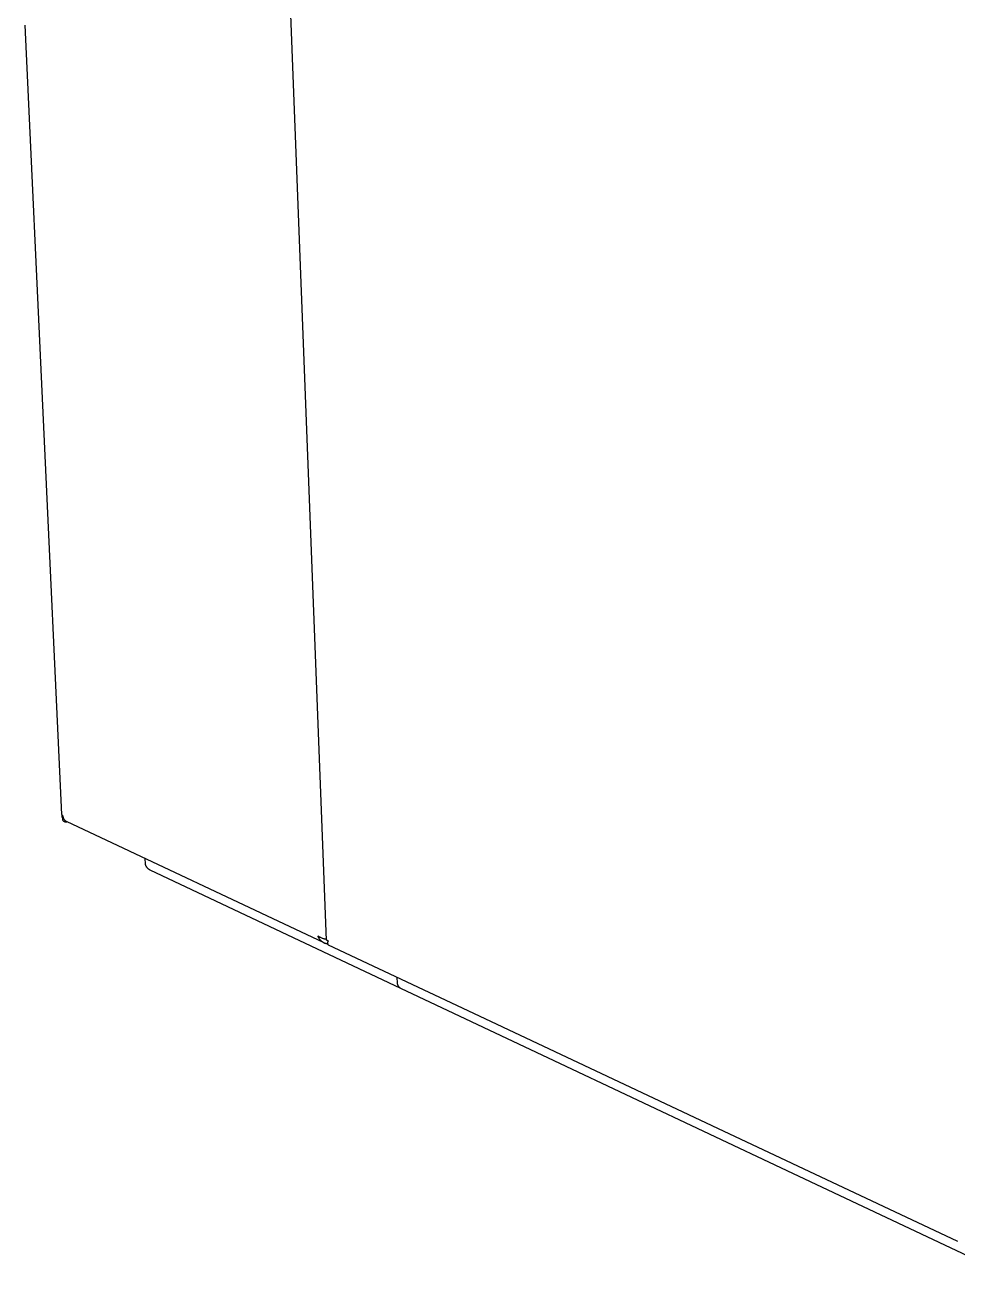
# Model space of a CAD drawing. Header units: millimetres. Extents: x -1421 to 3505, y -683 to 2759.
# Drawn here: x -457 to -174.7, y 70.9 to 452.8 of the extents above; entities that cross this region are included whole.
import ezdxf

# ---------------------------------------------------------------- set-up
doc = ezdxf.new("R2010")
doc.units = ezdxf.units.MM
doc.header["$MEASUREMENT"] = 0
doc.layers.add('Utwórz2D linie widoczne', color=7, linetype='Continuous', true_color=0x000000)

msp = doc.modelspace()

# ---------------------------------------------------------------- linework, layer by layer
at = {"layer": 'Utwórz2D linie widoczne'}
for p, q in [((-375.28, 421.94), (-390.22, 809.15)), ((-446, 213.9), (-457.04, 452.76)), ((-365.78, 175.82), (-375.28, 421.94)), ((-446, 213.9), (-446, 213.88)), ((-446, 213.88), (-445.99, 213.86)), ((-445.99, 213.86), (-445.98, 213.84)), ((-445.98, 213.84), (-445.98, 213.82)), ((-445.98, 213.82), (-445.97, 213.8)), ((-445.97, 213.8), (-445.96, 213.77)), ((-445.96, 213.77), (-445.95, 213.75)), ((-445.95, 213.75), (-445.94, 213.73)), ((-445.94, 213.73), (-445.93, 213.71)), ((-445.94, 213.72), (-445.91, 213.01)), ((-445.93, 213.71), (-445.92, 213.69)), ((-445.92, 213.69), (-445.9, 213.68)), ((-445.91, 213.01), (-445.49, 213)), ((-445.9, 213.68), (-445.89, 213.66)), ((-445.89, 213.66), (-445.88, 213.64)), ((-445.88, 213.64), (-445.86, 213.62)), ((-445.86, 213.62), (-445.85, 213.6)), ((-445.85, 213.6), (-445.83, 213.59)), ((-445.83, 213.59), (-445.82, 213.57)), ((-445.82, 213.57), (-445.8, 213.56)), ((-445.8, 213.56), (-445.78, 213.54)), ((-445.78, 213.54), (-445.76, 213.53)), ((-445.76, 213.53), (-445.75, 213.51)), ((-445.75, 213.51), (-445.73, 213.5)), ((-445.73, 213.5), (-445.71, 213.49)), ((-445.71, 213.49), (-445.69, 213.48)), ((-445.69, 213.48), (-445.67, 213.47)), ((-445.67, 213.47), (-445.65, 213.46)), ((-445.65, 213.46), (-445.63, 213.45)), ((-445.61, 212.06), (-445.65, 213)), ((-445.63, 213.45), (-445.61, 213.44)), ((-445.61, 213.44), (-445.59, 213.43)), ((-445.61, 212.06), (-445.59, 212.03)), ((-445.59, 213.43), (-445.57, 213.42)), ((-445.59, 212.03), (-445.56, 212)), ((-445.57, 213.42), (-445.55, 213.41)), ((-445.56, 212), (-445.54, 211.97)), ((-445.54, 213.35), (-445.55, 213.41)), ((-445.54, 213.28), (-445.54, 213.35)), ((-445.54, 213.22), (-445.54, 213.28)), ((-445.53, 213.15), (-445.54, 213.22)), ((-445.54, 211.97), (-445.51, 211.95)), ((-445.52, 213.09), (-445.53, 213.15)), ((-445.51, 213.02), (-445.52, 213.09)), ((-445.5, 212.96), (-445.51, 213.02)), ((-445.51, 211.95), (-445.48, 211.92)), ((-445.48, 212.9), (-445.5, 212.96)), ((-445.46, 212.83), (-445.48, 212.9)), ((-445.48, 211.92), (-445.45, 211.89)), ((-445.44, 212.77), (-445.46, 212.83)), ((-445.45, 211.89), (-445.43, 211.87)), ((-445.42, 212.71), (-445.44, 212.77)), ((-445.43, 211.87), (-445.4, 211.85)), ((-445.39, 212.65), (-445.42, 212.71)), ((-445.4, 211.85), (-445.36, 211.82)), ((-445.37, 212.59), (-445.39, 212.65)), ((-445.34, 212.53), (-445.37, 212.59)), ((-445.36, 211.82), (-445.33, 211.8)), ((-445.31, 212.47), (-445.34, 212.53)), ((-445.33, 211.8), (-445.3, 211.78)), ((-445.28, 212.41), (-445.31, 212.47)), ((-445.3, 211.78), (-445.27, 211.76)), ((-445.24, 212.36), (-445.28, 212.41)), ((-445.27, 211.76), (-445.23, 211.74)), ((-445.21, 212.3), (-445.24, 212.36)), ((-445.23, 211.74), (-445.2, 211.73)), ((-445.17, 212.25), (-445.21, 212.3)), ((-445.2, 211.73), (-445.16, 211.71)), ((-445.13, 212.2), (-445.17, 212.25)), ((-445.16, 211.71), (-445.13, 211.7)), ((-445.09, 212.15), (-445.13, 212.2)), ((-445.13, 211.7), (-445.09, 211.68)), ((-445.04, 212.1), (-445.09, 212.15)), ((-445.09, 211.68), (-445.06, 211.67)), ((-445.06, 211.67), (-445.02, 211.66)), ((-445, 212.05), (-445.04, 212.1)), ((-445.02, 211.66), (-444.98, 211.65)), ((-444.95, 212), (-445, 212.05)), ((-444.98, 211.65), (-444.94, 211.64)), ((-444.9, 211.96), (-444.95, 212)), ((-444.94, 211.64), (-444.91, 211.63)), ((-444.91, 211.63), (-444.87, 211.63)), ((-444.85, 211.92), (-444.9, 211.96)), ((-444.87, 211.63), (-444.83, 211.62)), ((-444.8, 211.88), (-444.85, 211.92)), ((-444.83, 211.62), (-444.79, 211.62)), ((-444.75, 211.84), (-444.8, 211.88)), ((-444.79, 211.62), (-444.75, 211.62)), ((-444.7, 211.8), (-444.75, 211.84)), ((-444.75, 211.62), (-444.72, 211.62)), ((-444.72, 211.62), (-444.68, 211.62)), ((-444.64, 211.76), (-444.7, 211.8)), ((-444.68, 211.62), (-444.64, 211.62)), ((-444.59, 211.73), (-444.64, 211.76)), ((-444.64, 211.62), (-444.6, 211.63)), ((-444.6, 211.63), (-444.56, 211.63)), ((-444.53, 211.7), (-444.59, 211.73)), ((-444.56, 211.63), (-444.52, 211.64)), ((-366.54, 174.97), (-444.53, 211.7)), ((-444.52, 211.64), (-444.49, 211.65)), ((-444.49, 211.65), (-444.41, 211.64)), ((-420.78, 200.51), (-420.71, 198.97)), ((-420.71, 198.97), (-420.69, 198.95)), ((-420.67, 198.86), (-420.69, 198.95)), ((-420.65, 198.78), (-420.67, 198.86)), ((-420.62, 198.69), (-420.65, 198.78)), ((-420.6, 198.6), (-420.62, 198.69)), ((-420.57, 198.51), (-420.6, 198.6)), ((-420.53, 198.43), (-420.57, 198.51)), ((-420.5, 198.34), (-420.53, 198.43)), ((-420.46, 198.26), (-420.5, 198.34)), ((-420.42, 198.18), (-420.46, 198.26)), ((-420.37, 198.1), (-420.42, 198.18)), ((-420.33, 198.02), (-420.37, 198.1)), ((-420.28, 197.95), (-420.33, 198.02)), ((-420.23, 197.87), (-420.28, 197.95)), ((-420.17, 197.8), (-420.23, 197.87)), ((-420.11, 197.73), (-420.17, 197.8)), ((-420.05, 197.66), (-420.11, 197.73)), ((-419.99, 197.59), (-420.05, 197.66)), ((-419.93, 197.53), (-419.99, 197.59)), ((-419.86, 197.46), (-419.93, 197.53)), ((-419.79, 197.4), (-419.86, 197.46)), ((-419.72, 197.35), (-419.79, 197.4)), ((-419.65, 197.29), (-419.72, 197.35)), ((-419.57, 197.24), (-419.65, 197.29)), ((-419.5, 197.19), (-419.57, 197.24)), ((-419.42, 197.14), (-419.5, 197.19)), ((-419.34, 197.09), (-419.42, 197.14)), ((-419.26, 197.05), (-419.34, 197.09)), ((-343.36, 161.22), (-419.26, 197.05)), ((-368.39, 177.01), (-368.44, 177.14)), ((-368.44, 177.14), (-368.29, 177.03)), ((-368.34, 176.88), (-368.39, 177.01)), ((-368.28, 176.75), (-368.34, 176.88)), ((-368.29, 177.03), (-368.14, 176.94)), ((-368.21, 176.63), (-368.28, 176.75)), ((-368.15, 176.51), (-368.21, 176.63)), ((-368.08, 176.39), (-368.15, 176.51)), ((-368.14, 176.94), (-367.99, 176.85)), ((-368, 176.27), (-368.08, 176.39)), ((-367.92, 176.16), (-368, 176.27)), ((-367.99, 176.85), (-367.83, 176.76)), ((-367.84, 176.05), (-367.92, 176.16)), ((-367.76, 175.95), (-367.84, 176.05)), ((-367.83, 176.76), (-367.67, 176.68)), ((-367.68, 175.85), (-367.76, 175.95)), ((-367.59, 175.75), (-367.68, 175.85)), ((-367.67, 176.68), (-367.51, 176.6)), ((-367.51, 175.66), (-367.59, 175.75)), ((-367.51, 176.6), (-367.35, 176.53)), ((-367.42, 175.58), (-367.51, 175.66)), ((-367.35, 176.53), (-367.18, 176.47)), ((-367.18, 176.47), (-367.02, 176.41)), ((-367.02, 176.41), (-366.85, 176.36)), ((-366.85, 176.36), (-366.67, 176.31)), ((-366.67, 176.31), (-366.5, 176.27)), ((-366.5, 176.27), (-366.33, 176.23)), ((-366.33, 176.23), (-366.15, 176.2)), ((-366.15, 176.2), (-365.97, 176.18)), ((-365.97, 176.18), (-365.8, 176.16)), ((-365.77, 175.8), (-365.78, 175.82)), ((-365.75, 175.79), (-365.77, 175.8)), ((-365.73, 175.78), (-365.75, 175.79)), ((-365.71, 175.76), (-365.73, 175.78)), ((-365.69, 175.75), (-365.71, 175.76)), ((-365.67, 175.74), (-365.69, 175.75)), ((-365.65, 175.73), (-365.67, 175.74)), ((-365.63, 175.72), (-365.65, 175.73)), ((-365.61, 175.71), (-365.63, 175.72)), ((-365.59, 175.7), (-365.61, 175.71)), ((-365.56, 175.69), (-365.59, 175.7)), ((-365.54, 175.69), (-365.56, 175.69)), ((-365.52, 175.68), (-365.54, 175.69)), ((-365.5, 175.67), (-365.52, 175.68)), ((-365.48, 175.67), (-365.5, 175.67)), ((-365.45, 175.66), (-365.48, 175.67)), ((-365.43, 175.66), (-365.45, 175.66)), ((-365.41, 175.66), (-365.43, 175.66)), ((-365.38, 175.65), (-365.41, 175.66)), ((-365.36, 175.65), (-365.38, 175.65)), ((-365.34, 175.65), (-365.36, 175.65)), ((-365.32, 175.65), (-365.34, 175.65)), ((-365.29, 175.65), (-365.32, 175.58)), ((-365.29, 175.65), (-365.32, 175.65)), ((-367.33, 175.5), (-367.42, 175.58)), ((-367.24, 175.42), (-367.33, 175.5)), ((-367.14, 175.34), (-367.24, 175.42)), ((-367.04, 175.27), (-367.14, 175.34)), ((-366.94, 175.2), (-367.04, 175.27)), ((-366.84, 175.13), (-366.94, 175.2)), ((-366.73, 175.07), (-366.84, 175.13)), ((-366.62, 175.01), (-366.73, 175.07)), ((-366.51, 174.95), (-366.62, 175.01)), ((-366.4, 174.9), (-366.51, 174.95)), ((-366.29, 174.85), (-366.4, 174.9)), ((-366.17, 174.81), (-366.29, 174.85)), ((-366.06, 174.77), (-366.17, 174.81)), ((-365.94, 174.73), (-366.06, 174.77)), ((-365.82, 174.7), (-365.94, 174.73)), ((-365.7, 174.67), (-365.82, 174.7)), ((-365.57, 174.64), (-365.7, 174.67)), ((-365.45, 174.62), (-365.57, 174.64)), ((-365.48, 174.99), (-365.47, 175.05)), ((-365.48, 174.94), (-365.48, 174.99)), ((-365.48, 174.94), (-365.48, 174.91)), ((-365.48, 174.91), (-365.48, 174.87)), ((-365.48, 174.87), (-365.48, 174.84)), ((-365.48, 174.84), (-365.48, 174.81)), ((-365.48, 174.81), (-365.48, 174.78)), ((-365.48, 174.78), (-365.48, 174.75)), ((-365.48, 174.75), (-365.47, 174.72)), ((-365.47, 175.05), (-365.46, 175.11)), ((-365.47, 174.72), (-365.47, 174.69)), ((-365.47, 174.69), (-365.46, 174.66)), ((-365.46, 175.11), (-365.45, 175.16)), ((-365.46, 174.64), (-365.46, 174.66)), ((-365.45, 174.62), (-365.46, 174.64)), ((-365.45, 175.16), (-365.44, 175.22)), ((-365.45, 174.61), (-365.45, 174.62)), ((-365.44, 174.59), (-365.45, 174.61)), ((-365.44, 175.22), (-365.43, 175.27)), ((-365.43, 174.57), (-365.44, 174.59)), ((-365.41, 175.35), (-365.43, 175.27)), ((-365.42, 174.55), (-365.43, 174.57)), ((-365.42, 174.54), (-365.42, 174.55)), ((-365.41, 174.52), (-365.42, 174.54)), ((-365.38, 175.43), (-365.41, 175.35)), ((-365.4, 174.51), (-365.41, 174.52)), ((-365.39, 174.49), (-365.4, 174.51)), ((-365.38, 174.47), (-365.39, 174.49)), ((-365.35, 175.5), (-365.38, 175.43)), ((-365.37, 174.46), (-365.38, 174.47)), ((-365.37, 174.46), (-365.36, 174.45)), ((-365.36, 174.45), (-365.35, 174.44)), ((-365.32, 175.58), (-365.35, 175.5)), ((-365.35, 174.44), (-365.35, 174.43)), ((-365.35, 174.43), (-365.34, 174.42)), ((-365.34, 174.42), (-365.33, 174.41)), ((-365.33, 174.41), (-365.32, 174.41)), ((-365.32, 174.41), (-365.31, 174.4)), ((-365.31, 174.4), (-365.3, 174.39)), ((-365.3, 174.39), (-365.29, 174.38)), ((-365.29, 174.38), (-365.28, 174.38)), ((-365.28, 174.38), (-365.27, 174.37)), ((-365.27, 174.37), (-365.26, 174.36)), ((-365.26, 174.36), (-365.25, 174.36)), ((-365.25, 174.36), (-365.24, 174.35)), ((-319.48, 152.8), (-365.24, 174.35)), ((-344.32, 162.94), (-344.38, 164.53)), ((-344.32, 162.87), (-344.32, 162.94)), ((-344.32, 162.81), (-344.32, 162.87)), ((-344.31, 162.74), (-344.32, 162.81)), ((-344.31, 162.67), (-344.31, 162.74)), ((-344.3, 162.61), (-344.31, 162.67)), ((-344.29, 162.54), (-344.3, 162.61)), ((-344.27, 162.48), (-344.29, 162.54)), ((-344.26, 162.41), (-344.27, 162.48)), ((-344.24, 162.35), (-344.26, 162.41)), ((-344.22, 162.29), (-344.24, 162.35)), ((-344.2, 162.22), (-344.22, 162.29)), ((-344.18, 162.16), (-344.2, 162.22)), ((-344.15, 162.1), (-344.18, 162.16)), ((-344.12, 162.04), (-344.15, 162.1)), ((-344.09, 161.98), (-344.12, 162.04)), ((-344.06, 161.92), (-344.09, 161.98)), ((-344.03, 161.87), (-344.06, 161.92)), ((-343.99, 161.81), (-344.03, 161.87)), ((-343.95, 161.76), (-343.99, 161.81)), ((-343.91, 161.71), (-343.95, 161.76)), ((-343.87, 161.65), (-343.91, 161.71)), ((-343.83, 161.6), (-343.87, 161.65)), ((-343.78, 161.56), (-343.83, 161.6)), ((-343.74, 161.51), (-343.78, 161.56)), ((-343.69, 161.46), (-343.74, 161.51)), ((-343.64, 161.42), (-343.69, 161.46)), ((-343.59, 161.38), (-343.64, 161.42)), ((-343.53, 161.34), (-343.59, 161.38)), ((-343.48, 161.3), (-343.53, 161.34)), ((-343.42, 161.26), (-343.48, 161.3)), ((-343.37, 161.23), (-343.42, 161.26)), ((-343.31, 161.2), (-343.37, 161.23)), ((-296.91, 139.29), (-343.31, 161.2)), ((-249.01, 119.61), (-319.48, 152.8)), ((-226.39, 106), (-296.91, 139.29)), ((-174.69, 84.6), (-249.01, 119.61)), ((-152.05, 70.91), (-226.39, 106))]:
    msp.add_line(p, q, dxfattribs=at)

doc.saveas('drawing.dxf')
